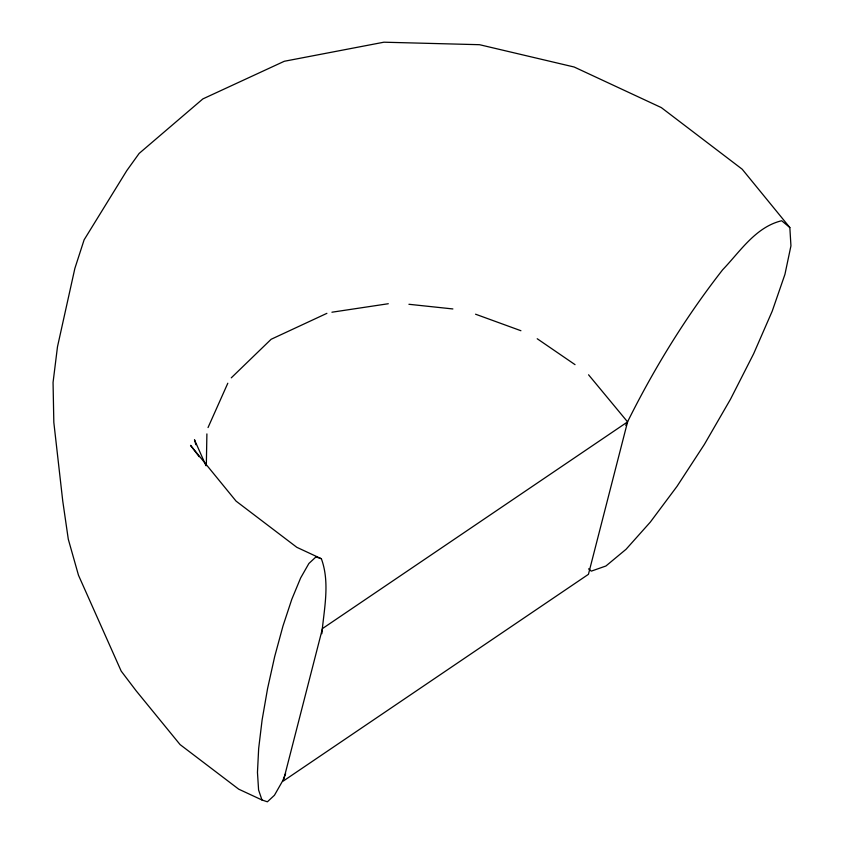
<?xml version="1.0" encoding="UTF-8"?>
<svg xmlns="http://www.w3.org/2000/svg" width="844" height="844" viewBox="0 0 844 844"><rect width="100%" height="100%" fill="white"/><g stroke="black" fill="none" stroke-linecap="round" stroke-linejoin="round"><path stroke-width="1.27" d="M206.326 465.55L206.896 433.911M321.838 633.707C324.043 609.041 330.152 582.687 321.364 558.739L296.824 547.313L236.088 501.136L190.522 445.337L199.163 456.709M627.577 421.894L588.437 574.321L283.32 781.027L322.45 628.59L627.577 421.894L588.563 374.789M285.631 773.695L282.687 780.816L274.448 795.259L267.39 801.8L261.978 799.996L238.694 789.161L180.088 744.598L136.106 690.751L121.188 671.107L78.481 575.239L68.29 539.221L62.751 501.041L53.826 422.411L53.056 382.448L57.487 346.757L74.863 268.424L84.115 239.833L126.779 170.636L139.133 153.439L202.887 98.896L284.291 61.274L383.914 42.2L479.529 44.7L574.142 67.003L661.306 107.589L742.192 169.211L789.836 227.542L790.944 245.836L784.941 274.342L772.228 311.141L753.66 353.72L730.524 399.18L704.381 444.408L677.025 486.344L650.313 522.109L626.058 549.286L605.929 565.997L591.285 571.135L588.563 568.867M208.035 427.56L227.806 383.229M625.805 425.376C652.823 370.463 684.959 317.998 722.654 269.763C740.156 251.533 755.612 226.994 781.681 220.738L789.836 227.542M231.267 377.848L271.135 339.277L326.892 313.346M331.924 312.217L388.293 303.734M408.918 304.283L452.88 308.946M321.364 558.739L315.951 556.934L308.893 563.486L300.654 577.929L291.802 599.282L282.951 626.09L274.69 656.537L267.58 688.535L262.115 719.911L258.665 748.522L257.462 772.418L258.591 789.984L261.978 799.996M475.552 314.2L520.917 330.721M537.217 338.739L575.028 364.64M205.989 465.709L194.489 439.766L195.892 444.735"/></g></svg>
